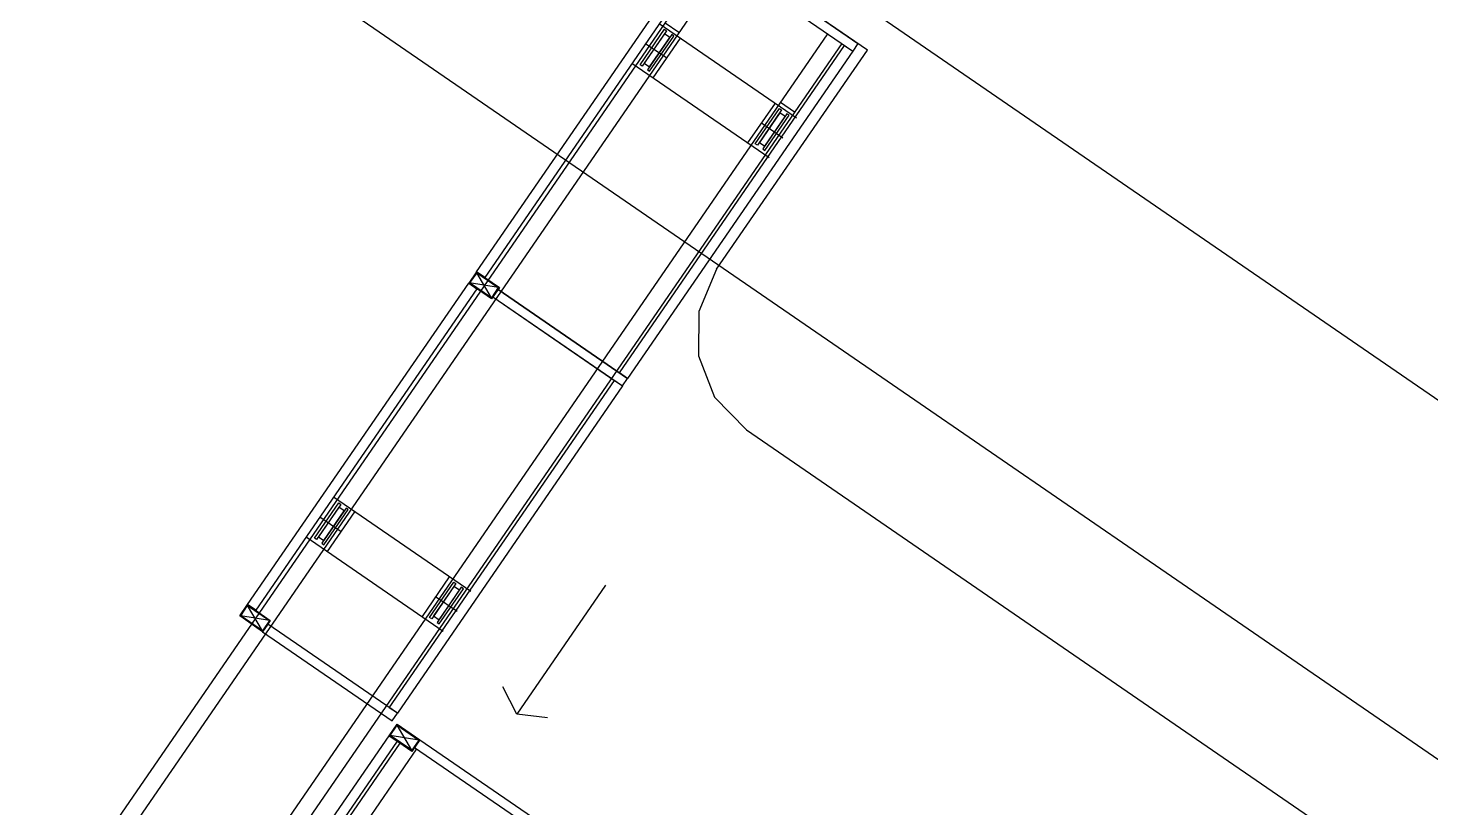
# Model space of a CAD drawing. Header units: metres. Extents: x 2 to 323, y -2 to 254.
# Drawn here: x 88.87 to 94.94, y 182.75 to 186.13 of the extents above; entities that cross this region are included whole.
import ezdxf

# ---------------------------------------------------------------- set-up
doc = ezdxf.new("R2010")
doc.units = ezdxf.units.M
for name, color, linetype in [('0-PROYECCIONES', 7, 'Continuous'), ('0-VISTA-005', 7, 'Continuous'), ('0-VISTA-010', 7, 'Continuous'), ('0-VISTA-015', 7, 'Continuous')]:
    doc.layers.add(name, color=color, linetype=linetype)

msp = doc.modelspace()

# ---------------------------------------------------------------- linework, layer by layer
msp.add_lwpolyline([(90.081, 187.875), (92.626, 191.576), (90.133, 193.29), (91.317, 195.013), (91.284, 195.036), (92.944, 197.45), (114.105, 182.904), (129.398, 176.048), (129.431, 176.025), (122.372, 165.757), (107.621, 175.897), (107.584, 175.843), (94.976, 184.51), (90.081, 187.875)], close=True)
msp.add_lwpolyline([(90.081, 187.875), (92.626, 191.576), (90.133, 193.29), (91.317, 195.013), (91.284, 195.036), (92.944, 197.45), (114.105, 182.904), (129.398, 176.048), (129.431, 176.025), (122.372, 165.757), (107.621, 175.897), (107.584, 175.843), (94.976, 184.51), (90.081, 187.875)], close=True)
at = {"layer": '0-PROYECCIONES'}
msp.add_lwpolyline([(92.522, 191.745), (110.273, 179.543), (106.958, 174.72), (89.207, 186.923), (92.522, 191.745)], close=True, dxfattribs=at)
msp.add_lwpolyline([(92.522, 191.745), (110.273, 179.543), (106.958, 174.72), (89.207, 186.923), (92.522, 191.745)], close=True, dxfattribs=at)
at = {"layer": '0-VISTA-005'}
for p, q in [((92.501, 186.03), (87.463, 189.494)), ((92.501, 186.03), (87.463, 189.494)), ((92.501, 186.03), (87.463, 189.494)), ((91.818, 186.427), (83.297, 174.032)), ((91.818, 186.427), (83.297, 174.032)), ((91.818, 186.427), (83.297, 174.032)), ((91.89, 186.402), (83.358, 173.99)), ((91.89, 186.402), (83.358, 173.99)), ((91.89, 186.402), (83.358, 173.99)), ((91.686, 186.106), (91.626, 186.147)), ((91.686, 186.106), (91.626, 186.147)), ((91.686, 186.106), (91.626, 186.147)), ((92.329, 186.1), (83.797, 173.688)), ((92.329, 186.1), (83.797, 173.688)), ((92.329, 186.1), (83.797, 173.688)), ((92.39, 186.059), (83.857, 173.647)), ((92.39, 186.059), (83.857, 173.647)), ((92.39, 186.059), (83.857, 173.647)), ((91.849, 185.082), (92.501, 186.03)), ((91.849, 185.082), (92.501, 186.03)), ((91.849, 185.082), (92.501, 186.03)), ((92.186, 185.762), (92.125, 185.804)), ((92.186, 185.762), (92.125, 185.804)), ((92.186, 185.762), (92.125, 185.804)), ((90.905, 185.003), (90.781, 185.023)), ((90.905, 185.003), (90.781, 185.023)), ((90.905, 185.003), (90.781, 185.023)), ((90.875, 184.958), (90.812, 185.067)), ((90.875, 184.958), (90.812, 185.067)), ((90.875, 184.958), (90.812, 185.067)), ((91.978, 184.387), (106.152, 174.643)), ((91.978, 184.387), (106.152, 174.643)), ((91.978, 184.387), (106.152, 174.643)), ((89.885, 183.518), (89.821, 183.627)), ((89.885, 183.518), (89.821, 183.627)), ((89.885, 183.518), (89.821, 183.627)), ((89.915, 183.562), (89.791, 183.582)), ((89.915, 183.562), (89.791, 183.582)), ((89.915, 183.562), (89.791, 183.582)), ((90.531, 183.001), (90.467, 183.11)), ((90.531, 183.001), (90.467, 183.11)), ((90.531, 183.001), (90.467, 183.11)), ((90.479, 183.032), (83.973, 173.567)), ((90.479, 183.032), (83.973, 173.567)), ((90.479, 183.032), (83.973, 173.567)), ((90.551, 183.007), (84.033, 173.526)), ((90.551, 183.007), (84.033, 173.526)), ((90.551, 183.007), (84.033, 173.526)), ((90.561, 183.045), (90.437, 183.065)), ((90.561, 183.045), (90.437, 183.065)), ((90.561, 183.045), (90.437, 183.065))]:
    msp.add_line(p, q, dxfattribs=at)
for points in [[(91.623, 186.12), (91.632, 186.114), (91.527, 185.961), (91.518, 185.967), (91.623, 186.12)], [(91.623, 186.12), (91.632, 186.114), (91.527, 185.961), (91.518, 185.967), (91.623, 186.12)], [(91.623, 186.12), (91.632, 186.114), (91.527, 185.961), (91.518, 185.967), (91.623, 186.12)], [(91.647, 186.085), (91.623, 186.101), (91.535, 185.973), (91.559, 185.957), (91.647, 186.085)], [(91.647, 186.085), (91.623, 186.101), (91.535, 185.973), (91.559, 185.957), (91.647, 186.085)], [(91.647, 186.085), (91.623, 186.101), (91.535, 185.973), (91.559, 185.957), (91.647, 186.085)], [(91.55, 185.945), (91.559, 185.939), (91.664, 186.091), (91.655, 186.098), (91.55, 185.945)], [(91.55, 185.945), (91.559, 185.939), (91.664, 186.091), (91.655, 186.098), (91.55, 185.945)], [(91.55, 185.945), (91.559, 185.939), (91.664, 186.091), (91.655, 186.098), (91.55, 185.945)], [(92.121, 185.777), (92.13, 185.771), (92.025, 185.619), (92.016, 185.625), (92.121, 185.777)], [(92.121, 185.777), (92.13, 185.771), (92.025, 185.619), (92.016, 185.625), (92.121, 185.777)], [(92.121, 185.777), (92.13, 185.771), (92.025, 185.619), (92.016, 185.625), (92.121, 185.777)], [(92.145, 185.743), (92.122, 185.759), (92.034, 185.631), (92.057, 185.615), (92.145, 185.743)], [(92.145, 185.743), (92.122, 185.759), (92.034, 185.631), (92.057, 185.615), (92.145, 185.743)], [(92.145, 185.743), (92.122, 185.759), (92.034, 185.631), (92.057, 185.615), (92.145, 185.743)], [(92.049, 185.603), (92.058, 185.596), (92.162, 185.749), (92.153, 185.755), (92.049, 185.603)], [(92.049, 185.603), (92.058, 185.596), (92.162, 185.749), (92.153, 185.755), (92.049, 185.603)], [(92.049, 185.603), (92.058, 185.596), (92.162, 185.749), (92.153, 185.755), (92.049, 185.603)], [(90.215, 184.071), (90.224, 184.065), (90.119, 183.913), (90.11, 183.919), (90.215, 184.071)], [(90.215, 184.071), (90.224, 184.065), (90.119, 183.913), (90.11, 183.919), (90.215, 184.071)], [(90.215, 184.071), (90.224, 184.065), (90.119, 183.913), (90.11, 183.919), (90.215, 184.071)], [(90.238, 184.037), (90.215, 184.053), (90.127, 183.925), (90.15, 183.909), (90.238, 184.037)], [(90.238, 184.037), (90.215, 184.053), (90.127, 183.925), (90.15, 183.909), (90.238, 184.037)], [(90.238, 184.037), (90.215, 184.053), (90.127, 183.925), (90.15, 183.909), (90.238, 184.037)], [(90.142, 183.897), (90.151, 183.89), (90.256, 184.043), (90.247, 184.049), (90.142, 183.897)], [(90.142, 183.897), (90.151, 183.89), (90.256, 184.043), (90.247, 184.049), (90.142, 183.897)], [(90.142, 183.897), (90.151, 183.89), (90.256, 184.043), (90.247, 184.049), (90.142, 183.897)], [(90.713, 183.729), (90.722, 183.722), (90.617, 183.57), (90.608, 183.576), (90.713, 183.729)], [(90.713, 183.729), (90.722, 183.722), (90.617, 183.57), (90.608, 183.576), (90.713, 183.729)], [(90.713, 183.729), (90.722, 183.722), (90.617, 183.57), (90.608, 183.576), (90.713, 183.729)], [(90.737, 183.694), (90.713, 183.71), (90.625, 183.582), (90.649, 183.566), (90.737, 183.694)], [(90.737, 183.694), (90.713, 183.71), (90.625, 183.582), (90.649, 183.566), (90.737, 183.694)], [(90.737, 183.694), (90.713, 183.71), (90.625, 183.582), (90.649, 183.566), (90.737, 183.694)], [(90.64, 183.554), (90.649, 183.548), (90.754, 183.7), (90.745, 183.706), (90.64, 183.554)], [(90.64, 183.554), (90.649, 183.548), (90.754, 183.7), (90.745, 183.706), (90.64, 183.554)], [(90.64, 183.554), (90.649, 183.548), (90.754, 183.7), (90.745, 183.706), (90.64, 183.554)]]:
    msp.add_lwpolyline(points, close=True, dxfattribs=at)
msp.add_lwpolyline([(91.849, 185.082), (91.772, 184.899), (91.77, 184.708), (91.84, 184.529), (91.978, 184.387)], dxfattribs=at)
msp.add_lwpolyline([(91.849, 185.082), (91.772, 184.899), (91.77, 184.708), (91.84, 184.529), (91.978, 184.387)], dxfattribs=at)
msp.add_lwpolyline([(91.849, 185.082), (91.772, 184.899), (91.77, 184.708), (91.84, 184.529), (91.978, 184.387)], dxfattribs=at)
at = {"layer": '0-VISTA-010'}
for p, q in [((91.601, 186.145), (92.194, 185.737)), ((91.601, 186.145), (92.194, 185.737)), ((91.601, 186.145), (92.194, 185.737)), ((91.542, 186.059), (91.634, 185.996)), ((91.542, 186.059), (91.634, 185.996)), ((91.542, 186.059), (91.634, 185.996)), ((91.575, 185.91), (91.693, 186.082)), ((91.575, 185.91), (91.693, 186.082)), ((91.575, 185.91), (91.693, 186.082)), ((91.482, 185.973), (92.076, 185.565)), ((91.482, 185.973), (92.076, 185.565)), ((91.482, 185.973), (92.076, 185.565)), ((92.102, 185.801), (91.983, 185.629)), ((92.102, 185.801), (91.983, 185.629)), ((92.102, 185.801), (91.983, 185.629)), ((92.043, 185.715), (92.135, 185.651)), ((92.043, 185.715), (92.135, 185.651)), ((92.043, 185.715), (92.135, 185.651)), ((90.192, 184.097), (90.786, 183.689)), ((90.192, 184.097), (90.786, 183.689)), ((90.192, 184.097), (90.786, 183.689)), ((90.133, 184.011), (90.226, 183.947)), ((90.133, 184.011), (90.226, 183.947)), ((90.133, 184.011), (90.226, 183.947)), ((90.166, 183.861), (90.285, 184.033)), ((90.166, 183.861), (90.285, 184.033)), ((90.166, 183.861), (90.285, 184.033)), ((90.074, 183.925), (90.667, 183.517)), ((90.074, 183.925), (90.667, 183.517)), ((90.074, 183.925), (90.667, 183.517)), ((90.693, 183.752), (90.575, 183.58)), ((90.693, 183.752), (90.575, 183.58)), ((90.693, 183.752), (90.575, 183.58)), ((91.369, 183.716), (90.985, 183.157)), ((91.369, 183.716), (90.985, 183.157)), ((91.369, 183.716), (90.985, 183.157)), ((90.634, 183.666), (90.727, 183.603)), ((90.634, 183.666), (90.727, 183.603)), ((90.634, 183.666), (90.727, 183.603))]:
    msp.add_line(p, q, dxfattribs=at)
for points in [[(91.464, 184.61), (91.429, 184.634), (92.402, 186.05), (92.438, 186.026), (91.464, 184.61)], [(91.464, 184.61), (91.429, 184.634), (92.402, 186.05), (92.438, 186.026), (91.464, 184.61)], [(91.464, 184.61), (91.429, 184.634), (92.402, 186.05), (92.438, 186.026), (91.464, 184.61)], [(90.469, 183.161), (90.433, 183.185), (91.407, 184.601), (91.442, 184.577), (90.469, 183.161)], [(90.469, 183.161), (90.433, 183.185), (91.407, 184.601), (91.442, 184.577), (90.469, 183.161)], [(90.469, 183.161), (90.433, 183.185), (91.407, 184.601), (91.442, 184.577), (90.469, 183.161)]]:
    msp.add_lwpolyline(points, close=True, dxfattribs=at)
msp.add_lwpolyline([(91.117, 183.142), (90.985, 183.157), (90.924, 183.275)], dxfattribs=at)
msp.add_lwpolyline([(91.117, 183.142), (90.985, 183.157), (90.924, 183.275)], dxfattribs=at)
msp.add_lwpolyline([(91.117, 183.142), (90.985, 183.157), (90.924, 183.275)], dxfattribs=at)
at = {"layer": '0-VISTA-015'}
for p, q in [((91.877, 186.411), (92.438, 186.026)), ((91.877, 186.411), (92.438, 186.026)), ((91.877, 186.411), (92.438, 186.026)), ((91.9, 186.444), (92.46, 186.059)), ((91.9, 186.444), (92.46, 186.059)), ((91.9, 186.444), (92.46, 186.059)), ((92.46, 186.059), (92.438, 186.026)), ((92.46, 186.059), (92.438, 186.026)), ((92.46, 186.059), (92.438, 186.026)), ((90.811, 185.071), (90.777, 185.022)), ((90.811, 185.071), (90.777, 185.022)), ((90.811, 185.071), (90.777, 185.022)), ((90.812, 185.067), (90.781, 185.023)), ((90.812, 185.067), (90.781, 185.023)), ((90.812, 185.067), (90.781, 185.023)), ((90.881, 184.962), (91.409, 184.6)), ((90.881, 184.962), (91.409, 184.6)), ((90.881, 184.962), (91.409, 184.6)), ((90.904, 184.995), (91.464, 184.61)), ((90.904, 184.995), (91.464, 184.61)), ((90.904, 184.995), (91.464, 184.61)), ((90.904, 184.995), (91.464, 184.61)), ((90.904, 184.995), (91.464, 184.61)), ((90.904, 184.995), (91.464, 184.61)), ((91.442, 184.577), (91.464, 184.61)), ((91.442, 184.577), (91.464, 184.61)), ((91.442, 184.577), (91.464, 184.61)), ((90.543, 183.013), (90.565, 183.046)), ((90.543, 183.013), (90.565, 183.046)), ((90.543, 183.013), (90.565, 183.046)), ((90.543, 183.013), (91.103, 182.628)), ((90.543, 183.013), (91.103, 182.628)), ((90.543, 183.013), (91.103, 182.628)), ((90.565, 183.046), (91.126, 182.661)), ((90.565, 183.046), (91.126, 182.661)), ((90.565, 183.046), (91.126, 182.661))]:
    msp.add_line(p, q, dxfattribs=at)
for points in [[(90.846, 185.047), (90.811, 185.071), (91.767, 186.462), (91.802, 186.438), (90.846, 185.047)], [(90.846, 185.047), (90.811, 185.071), (91.767, 186.462), (91.802, 186.438), (90.846, 185.047)], [(90.846, 185.047), (90.811, 185.071), (91.767, 186.462), (91.802, 186.438), (90.846, 185.047)], [(89.856, 183.607), (89.821, 183.631), (90.777, 185.022), (90.812, 184.998), (89.856, 183.607)], [(89.856, 183.607), (89.821, 183.631), (90.777, 185.022), (90.812, 184.998), (89.856, 183.607)], [(89.856, 183.607), (89.821, 183.631), (90.777, 185.022), (90.812, 184.998), (89.856, 183.607)], [(89.787, 183.582), (89.821, 183.631), (89.919, 183.563), (89.885, 183.514), (89.787, 183.582)], [(89.787, 183.582), (89.821, 183.631), (89.919, 183.563), (89.885, 183.514), (89.787, 183.582)], [(89.787, 183.582), (89.821, 183.631), (89.919, 183.563), (89.885, 183.514), (89.787, 183.582)], [(89.791, 183.582), (89.821, 183.627), (89.915, 183.562), (89.885, 183.518), (89.791, 183.582)], [(89.791, 183.582), (89.821, 183.627), (89.915, 183.562), (89.885, 183.518), (89.791, 183.582)], [(89.791, 183.582), (89.821, 183.627), (89.915, 183.562), (89.885, 183.518), (89.791, 183.582)], [(89.908, 183.547), (89.885, 183.514), (90.446, 183.128), (90.469, 183.161), (89.908, 183.547)], [(89.908, 183.547), (89.885, 183.514), (90.446, 183.128), (90.469, 183.161), (89.908, 183.547)], [(89.908, 183.547), (89.885, 183.514), (90.446, 183.128), (90.469, 183.161), (89.908, 183.547)], [(90.433, 183.064), (90.467, 183.114), (90.565, 183.046), (90.531, 182.996), (90.433, 183.064)], [(90.433, 183.064), (90.467, 183.114), (90.565, 183.046), (90.531, 182.996), (90.433, 183.064)], [(90.433, 183.064), (90.467, 183.114), (90.565, 183.046), (90.531, 182.996), (90.433, 183.064)], [(90.437, 183.065), (90.467, 183.11), (90.561, 183.045), (90.531, 183.001), (90.437, 183.065)], [(90.437, 183.065), (90.467, 183.11), (90.561, 183.045), (90.531, 183.001), (90.437, 183.065)], [(90.437, 183.065), (90.467, 183.11), (90.561, 183.045), (90.531, 183.001), (90.437, 183.065)], [(89.546, 181.699), (89.511, 181.723), (90.433, 183.064), (90.468, 183.04), (89.546, 181.699)], [(89.546, 181.699), (89.511, 181.723), (90.433, 183.064), (90.468, 183.04), (89.546, 181.699)], [(89.546, 181.699), (89.511, 181.723), (90.433, 183.064), (90.468, 183.04), (89.546, 181.699)]]:
    msp.add_lwpolyline(points, close=True, dxfattribs=at)
for points in [[(90.811, 185.071), (90.91, 185.003), (90.876, 184.954), (90.777, 185.022)], [(90.811, 185.071), (90.91, 185.003), (90.876, 184.954), (90.777, 185.022)], [(90.811, 185.071), (90.91, 185.003), (90.876, 184.954), (90.777, 185.022)], [(90.812, 185.067), (90.905, 185.003), (90.875, 184.958), (90.781, 185.023)], [(90.812, 185.067), (90.905, 185.003), (90.875, 184.958), (90.781, 185.023)], [(90.812, 185.067), (90.905, 185.003), (90.875, 184.958), (90.781, 185.023)], [(91.464, 184.61), (90.904, 184.995), (90.881, 184.962), (91.442, 184.577)], [(91.464, 184.61), (90.904, 184.995), (90.881, 184.962), (91.442, 184.577)], [(91.464, 184.61), (90.904, 184.995), (90.881, 184.962), (91.442, 184.577)]]:
    msp.add_lwpolyline(points, dxfattribs=at)

doc.saveas('drawing.dxf')
